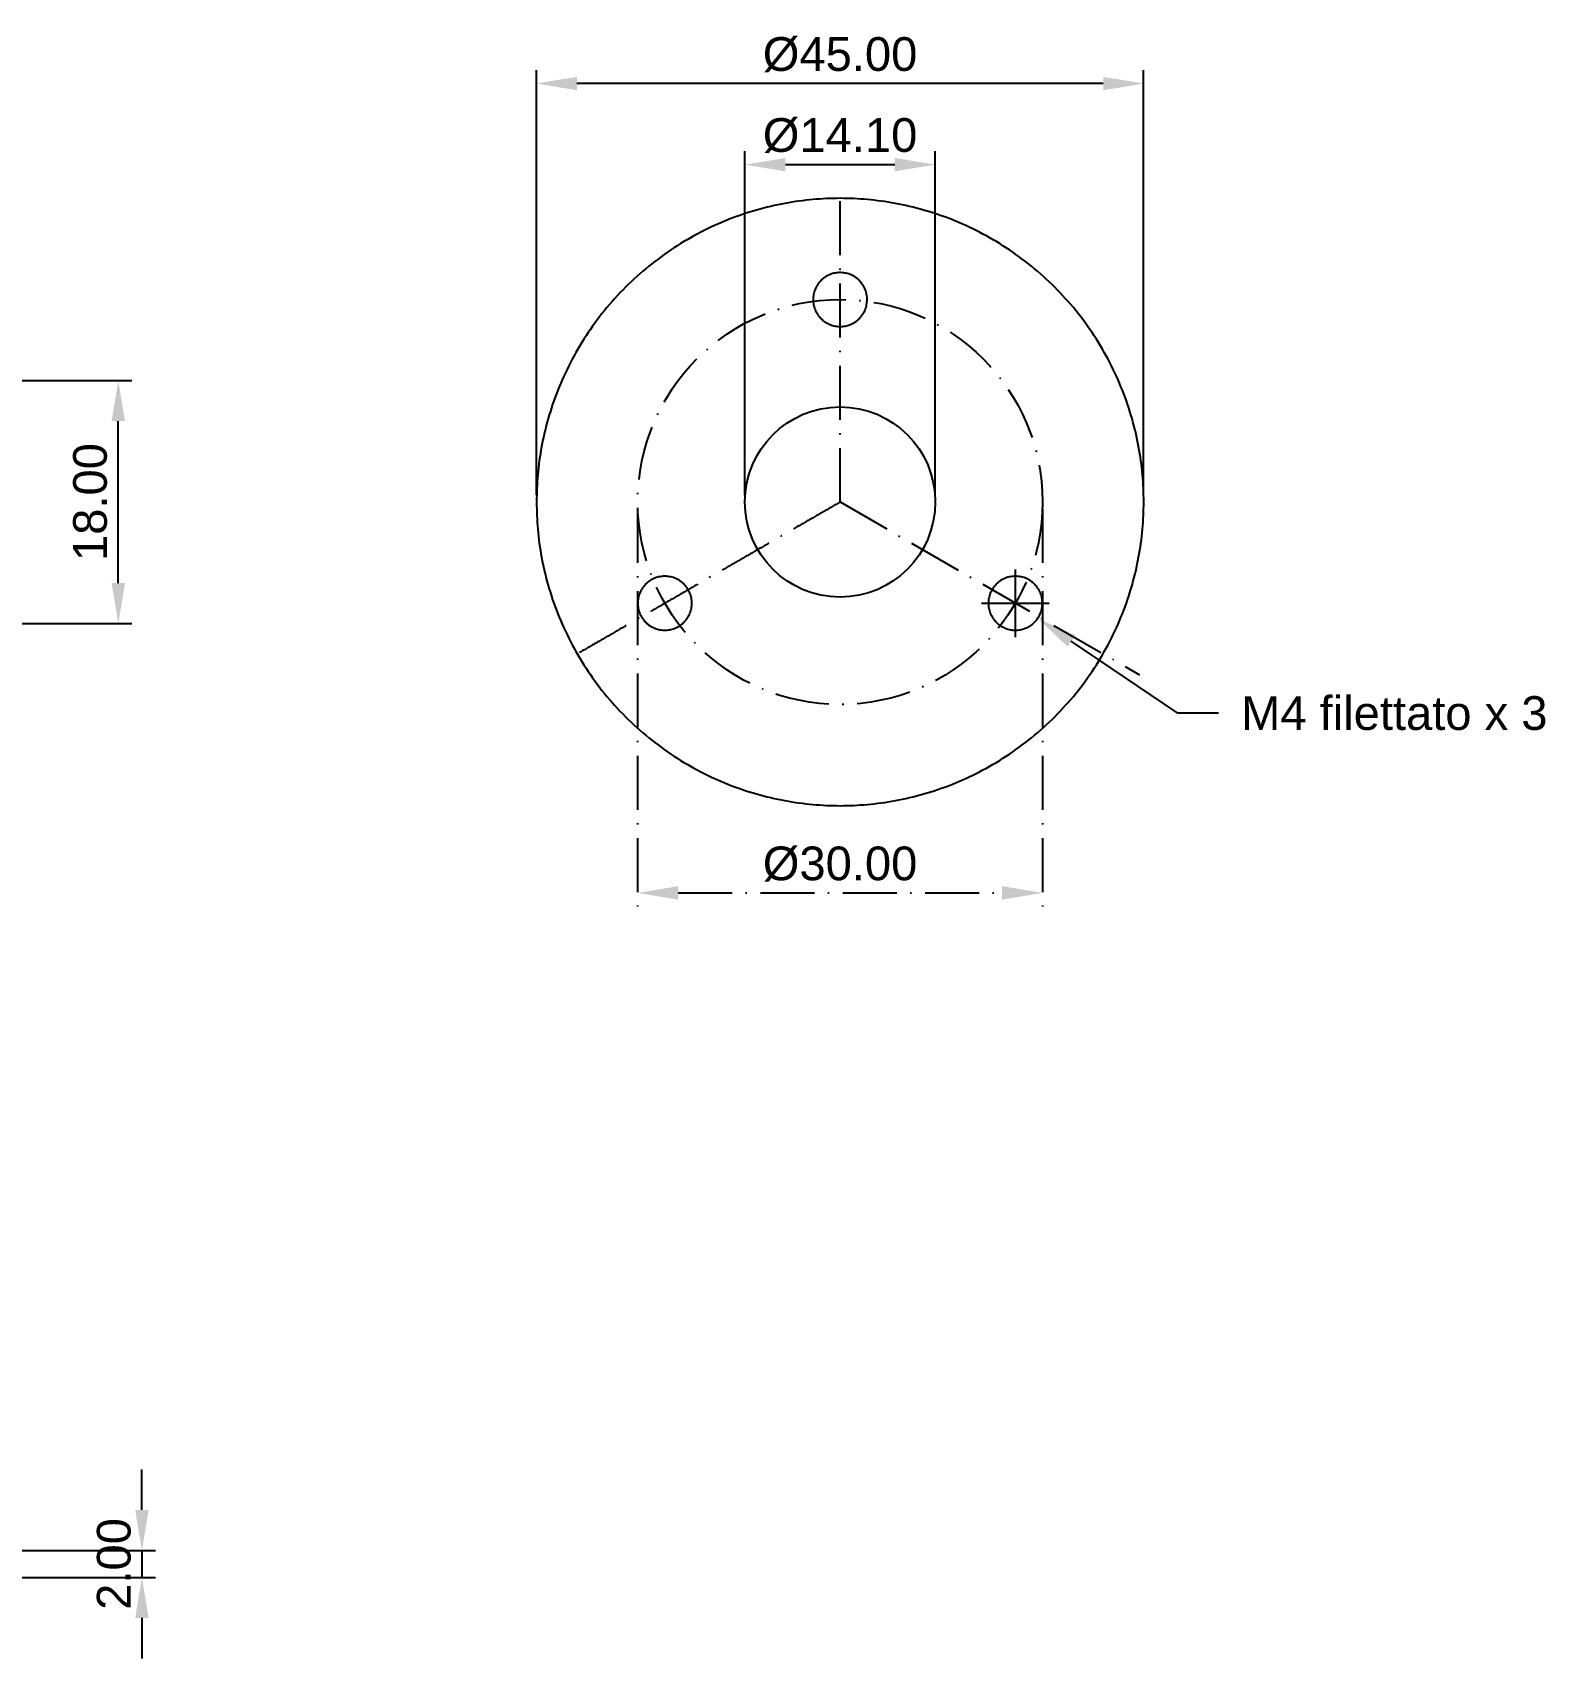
# Model space of a CAD drawing. Header units: millimetres. Extents: x -138 to 195, y 60 to 321.
# Drawn here: x 83.3 to 195.4, y 88 to 208.5 of the extents above; entities that cross this region are included whole.
import ezdxf

# ---------------------------------------------------------------- set-up
doc = ezdxf.new("R2010")
doc.units = ezdxf.units.MM
doc.header["$MEASUREMENT"] = 0
doc.linetypes.add('TrattinoPunto', pattern=[6, 4, -1, 0, -1])
for name, color, linetype, true_color in [('2D', 18, 'Continuous', 0x000000), ('2D$assi', 4, 'TrattinoPunto', 0x00ffff), ('2D$quote', 96, 'Continuous', 0x007f00)]:
    doc.layers.add(name, color=color, linetype=linetype, true_color=true_color)
doc.styles.add('Arial', font='arial.ttf')
doc.dimstyles.new('Millimetro Piccolo', dxfattribs={"dimtxt": 2.5, "dimasz": 3, "dimexe": 1, "dimexo": 0.5, "dimgap": 0.8, "dimtad": 1, "dimtoh": 1, "dimzin": 1, "dimdsep": 46, "dimtxsty": 'Arial', "dimcen": 2.5, "dimadec": 1, "dimazin": 0, "dimtfac": 1, "dimtdec": 4, "dimtix": 1, "dimtmove": 1, "dimatfit": 3, "dimfxl": 1, "dimtolj": 1, "dimtzin": 1, "dimarcsym": 0})

# ---------------------------------------------------------------- blocks, each defined once
blk = doc.blocks.new('*D7')
at = {"layer": '2D$quote', "color": 0, "lineweight": -2}
for p, q in [((71.04, 182.7), (90.66, 182.7)), ((89.66, 167.7), (89.66, 179.7)), ((71.04, 164.7), (90.66, 164.7))]:
    blk.add_line(p, q, dxfattribs=at)
at = {"layer": '2D$quote', "color": 0}
for points in [[(90.16, 179.7), (89.16, 179.7), (89.66, 182.7)], [(89.16, 167.7), (90.16, 167.7), (89.66, 164.7)]]:
    blk.add_solid(points, dxfattribs=at)
at = {"layer": 'Defpoints', "color": 0}
for p in [(70.54, 182.7), (89.66, 182.7), (70.54, 164.7)]:
    blk.add_point(p, dxfattribs=at)
at = {"layer": '2D$quote', "color": 0, "insert": (87.58, 173.7), "char_height": 2.5, "attachment_point": 5, "rotation": 90, "style": 'Arial'}
blk.add_mtext('\\A1;18.00', dxfattribs=at)
blk = doc.blocks.new('*D12')
at = {"layer": '2D$quote', "color": 0, "lineweight": -2}
for p, q in [((91.41, 99.02), (91.41, 102.02)), ((71.17, 96.02), (92.41, 96.02)), ((91.41, 96.02), (91.41, 94.02)), ((71.17, 94.02), (92.41, 94.02)), ((91.41, 91.02), (91.41, 88.02))]:
    blk.add_line(p, q, dxfattribs=at)
at = {"layer": '2D$quote', "color": 0}
for points in [[(90.91, 99.02), (91.91, 99.02), (91.41, 96.02)], [(91.91, 91.02), (90.91, 91.02), (91.41, 94.02)]]:
    blk.add_solid(points, dxfattribs=at)
at = {"layer": 'Defpoints', "color": 0}
for p in [(70.67, 96.02), (70.67, 94.02), (91.41, 94.02)]:
    blk.add_point(p, dxfattribs=at)
at = {"layer": '2D$quote', "color": 0, "insert": (89.34, 95.02), "char_height": 2.5, "attachment_point": 5, "rotation": 90, "style": 'Arial'}
blk.add_mtext('\\A1;2.00', dxfattribs=at)
blk = doc.blocks.new('*D13')
at = {"layer": '2D$quote', "color": 0}
for p, q in [((156.14, 163.7), (156.14, 168.7)), ((153.64, 166.2), (158.64, 166.2))]:
    blk.add_line(p, q, dxfattribs=at)
at = {"layer": '2D$quote', "color": 0, "lineweight": -2}
for p, q in [((168.19, 158.05), (160.29, 163.4)), ((171.19, 158.05), (168.19, 158.05))]:
    blk.add_line(p, q, dxfattribs=at)
at = {"layer": '2D$quote', "color": 0}
blk.add_solid([(160.57, 163.82), (160.01, 162.99), (157.8, 165.08)], dxfattribs=at)
at = {"layer": 'Defpoints', "color": 0}
for p in [(154.49, 167.33), (157.8, 165.08)]:
    blk.add_point(p, dxfattribs=at)
at = {"layer": '2D$quote', "color": 0, "insert": (183.74, 158.05), "char_height": 2.5, "attachment_point": 5, "style": 'Arial'}
blk.add_mtext('\\A1; M4 filettato x 3', dxfattribs=at)
blk = doc.blocks.new('*D20')
at = {"layer": '2D$quote', "color": 0, "lineweight": -2}
for p, q in [((120.65, 174.2), (120.65, 205.71)), ((165.65, 174.2), (165.65, 205.71)), ((162.65, 204.71), (123.65, 204.71))]:
    blk.add_line(p, q, dxfattribs=at)
at = {"layer": '2D$quote', "color": 0}
for points in [[(123.65, 205.21), (123.65, 204.21), (120.65, 204.71)], [(162.65, 204.21), (162.65, 205.21), (165.65, 204.71)]]:
    blk.add_solid(points, dxfattribs=at)
at = {"layer": 'Defpoints', "color": 0}
for p in [(120.65, 204.71), (120.65, 173.7), (165.65, 173.7)]:
    blk.add_point(p, dxfattribs=at)
at = {"layer": '2D$quote', "color": 0, "insert": (143.15, 206.85), "char_height": 2.5, "attachment_point": 5, "style": 'Arial'}
blk.add_mtext('\\A1;Ø45.00', dxfattribs=at)
blk = doc.blocks.new('*D21')
at = {"layer": '2D$quote', "color": 0, "lineweight": -2}
for p, q in [((136.1, 174.2), (136.1, 199.7)), ((150.2, 174.2), (150.2, 199.7)), ((139.1, 198.7), (147.2, 198.7))]:
    blk.add_line(p, q, dxfattribs=at)
at = {"layer": '2D$quote', "color": 0}
for points in [[(139.1, 199.2), (139.1, 198.2), (136.1, 198.7)], [(147.2, 198.2), (147.2, 199.2), (150.2, 198.7)]]:
    blk.add_solid(points, dxfattribs=at)
at = {"layer": 'Defpoints', "color": 0}
for p in [(150.2, 198.7), (136.1, 173.7), (150.2, 173.7)]:
    blk.add_point(p, dxfattribs=at)
at = {"layer": '2D$quote', "color": 0, "insert": (143.15, 200.85), "char_height": 2.5, "attachment_point": 5, "style": 'Arial'}
blk.add_mtext('\\A1;Ø14.10', dxfattribs=at)
blk = doc.blocks.new('*D22')
at = {"layer": '2D$assi', "color": 0, "lineweight": -2}
for p, q in [((128.15, 173.2), (128.15, 143.74)), ((158.15, 173.2), (158.15, 143.74)), ((131.15, 144.74), (155.15, 144.74))]:
    blk.add_line(p, q, dxfattribs=at)
at = {"layer": '2D$assi', "color": 0}
for points in [[(131.15, 145.24), (131.15, 144.24), (128.15, 144.74)], [(155.15, 144.24), (155.15, 145.24), (158.15, 144.74)]]:
    blk.add_solid(points, dxfattribs=at)
at = {"layer": 'Defpoints', "color": 0}
for p in [(128.15, 173.7), (158.15, 173.7), (158.15, 144.74)]:
    blk.add_point(p, dxfattribs=at)
at = {"layer": '2D$assi', "color": 0, "insert": (143.15, 146.88), "char_height": 2.5, "attachment_point": 5, "style": 'Arial'}
blk.add_mtext('\\A1;Ø30.00', dxfattribs=at)

msp = doc.modelspace()

# ---------------------------------------------------------------- linework, layer by layer
at = {"layer": '2D'}
msp.add_circle((143.155, 173.705), 7.05, dxfattribs=at)
for points, weights, knots in [([(120.655, 173.705), (120.655, 196.205), (143.155, 196.205), (165.655, 196.205), (165.655, 173.705), (165.655, 151.205), (143.155, 151.205), (120.655, 151.205), (120.655, 173.705)], [1, 0.707106781187, 1, 0.707106781187, 1, 0.707106781187, 1, 0.707106781187, 1], [0, 0, 0, 35.3429174, 35.3429174, 70.6858347, 70.6858347, 106.0287521, 106.0287521, 141.3716694, 141.3716694, 141.3716694]), ([(141.155, 188.704), (141.155, 186.705), (143.155, 186.705), (145.155, 186.705), (145.155, 188.705), (145.155, 190.705), (143.155, 190.705), (141.155, 190.705), (141.155, 188.705)], [1, 0.707149415482, 1, 0.707106781187, 1, 0.707106781187, 1, 0.707106781187, 1], [0, 0, 0, 3.1413515, 3.1413515, 6.2829441, 6.2829441, 9.4245368, 9.4245368, 12.5661294, 12.5661294, 12.5661294]), ([(128.164, 166.204), (128.164, 164.205), (130.164, 164.205), (132.164, 164.205), (132.164, 166.205), (132.164, 168.205), (130.164, 168.205), (128.164, 168.205), (128.164, 166.205)], [1, 0.707149415482, 1, 0.707106781187, 1, 0.707106781187, 1, 0.707106781187, 1], [0, 0, 0, 3.1413515, 3.1413515, 6.2829441, 6.2829441, 9.4245368, 9.4245368, 12.5661294, 12.5661294, 12.5661294]), ([(154.145, 166.204), (154.145, 164.205), (156.145, 164.205), (158.145, 164.205), (158.145, 166.205), (158.145, 168.205), (156.145, 168.205), (154.145, 168.205), (154.145, 166.205)], [1, 0.707149415482, 1, 0.707106781187, 1, 0.707106781187, 1, 0.707106781187, 1], [0, 0, 0, 3.1413515, 3.1413515, 6.2829441, 6.2829441, 9.4245368, 9.4245368, 12.5661294, 12.5661294, 12.5661294])]:
    msp.add_rational_spline(points, weights, degree=2, knots=knots, dxfattribs=at)
at = {"layer": '2D$assi'}
for points in [[(143.155, 173.705), (143.155, 196.205)], [(143.155, 173.705), (165.339, 160.897)]]:
    msp.add_lwpolyline(points, dxfattribs=at)
msp.add_circle((143.155, 173.705), 15, dxfattribs=at)
msp.add_open_spline([(143.155, 173.705), (133.412, 168.08), (123.669, 162.455)], degree=2, dxfattribs=at)

# ---------------------------------------------------------------- dimensions: what is measured, and where the dimension line sits
dim = msp.add_linear_dim(base=(158.155, 144.737), p1=(128.155, 173.705), p2=(158.155, 173.705), text='Ø<>', dimstyle='Millimetro Piccolo', dxfattribs=at)
dim.commit()
dim.dimension.update_dxf_attribs({"geometry": '*D22', "text_midpoint": (143.155, 146.882)})
at = {"layer": '2D$quote'}
for base, p1, p2, picture, middle in [((120.655, 204.705), (165.655, 173.705), (120.655, 173.705), '*D20', (143.155, 206.85)), ((150.205, 198.704), (136.105, 173.705), (150.205, 173.705), '*D21', (143.155, 200.849))]:
    dim = msp.add_linear_dim(base=base, p1=p1, p2=p2, text='Ø<>', dimstyle='Millimetro Piccolo', dxfattribs=at)
    dim.commit()
    dim.dimension.update_dxf_attribs({"geometry": picture, "text_midpoint": middle})
for base, p1, p2, picture, middle in [((89.656, 182.705), (70.54, 164.705), (70.54, 182.705), '*D7', (87.58, 173.705)), ((91.413, 94.017), (70.67, 96.017), (70.67, 94.017), '*D12', (89.337, 95.017))]:
    dim = msp.add_linear_dim(base=base, p1=p1, p2=p2, angle=90, dimstyle='Millimetro Piccolo', dxfattribs=at)
    dim.commit()
    dim.dimension.update_dxf_attribs({"geometry": picture, "text_midpoint": middle})
dim = msp.add_diameter_dim_2p(p1=(154.489, 167.326), p2=(157.801, 165.084), text=' M4 filettato x 3', dimstyle='Millimetro Piccolo', override={"dimtad": 0, "dimtofl": 0}, dxfattribs=at)
dim.commit()
dim.dimension.update_dxf_attribs({"geometry": '*D13', "text_midpoint": (168.191, 158.051), "dimtype": 163})

doc.saveas('drawing.dxf')
